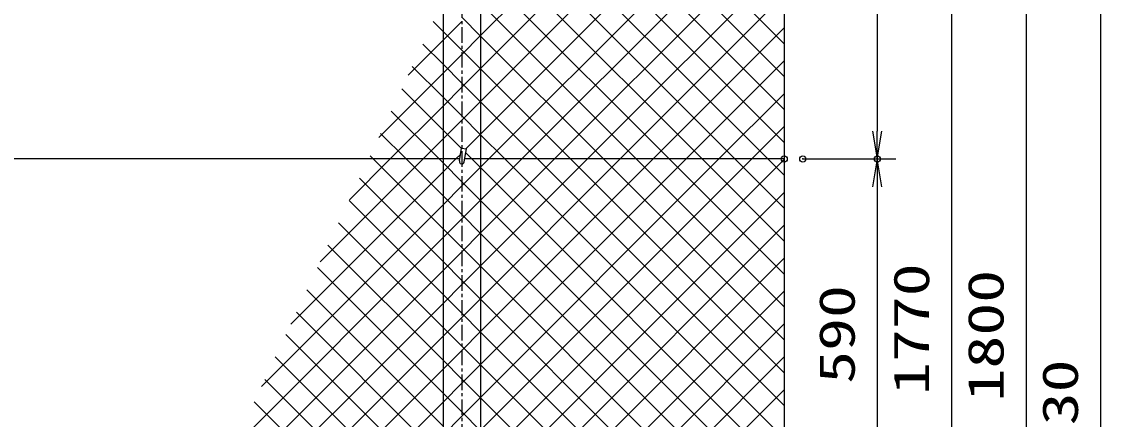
# Model space of a CAD drawing. Units: millimetres, scale not verified. Extents: x -4425 to 4425, y -3150 to 3150.
# Drawn here: x -1294 to 446, y 1323 to 1964 of the extents above; entities that cross this region are included whole.
import ezdxf
from ezdxf.enums import TextEntityAlignment as Align

# ---------------------------------------------------------------- set-up
doc = ezdxf.new("R2010")
doc.units = ezdxf.units.MM
doc.header["$LTSCALE"] = 20
doc.header["$PDMODE"] = 32
doc.header["$PDSIZE"] = 10
doc.linetypes.add('USER1', pattern=[2, 1.25, -0.25, 0.25, -0.25])
for name, color, linetype, lineweight in [('0-0_1', 7, 'Continuous', 25), ('0-1_0', 7, 'Continuous', 25), ('0-3_EXTCNT-L', 4, 'Continuous', 25)]:
    doc.layers.add(name, color=color, linetype=linetype, lineweight=lineweight)
doc.layers.add('0-2_DEFPOINTS', color=7, linetype='Continuous')
doc.styles.add('ＭＳ ゴシック', font='')
doc.styles.get('ＭＳ ゴシック').set_extended_font_data('MS Gothic')

# ---------------------------------------------------------------- blocks, each defined once
blk = doc.blocks.new('DARROWS')
at = {"layer": '0-1_0', "color": 2}
blk.add_line((0, 0), (-19.982, 0), dxfattribs=at)
blk.add_lwpolyline([(-20, -3.333), (0, 0), (-20, 3.333)], dxfattribs=at)

msp = doc.modelspace()

# ---------------------------------------------------------------- linework, layer by layer
at = {"layer": '0-0_1', "color": 4, "linetype": 'USER1'}
msp.add_line((-583.61, 2395.04), (-583.61, 168.12), dxfattribs=at)
at = {"layer": '0-0_1'}
for p, q in [((-613.91, 2298.66), (-613.91, 596.66)), ((-553.31, 2298.66), (-553.31, 596.66)), ((-579.65, 1738.08), (-576, 1758.76)), ((-586.96, 1742.66), (-2578.84, 1742.66)), ((-63.61, 1742.66), (-578.84, 1742.66))]:
    msp.add_line(p, q, dxfattribs=at)
at = {"layer": '0-0_1', "color": 4}
msp.add_line((-63.61, 1980.8), (-63.61, 899.53), dxfattribs=at)
at = {"layer": '0-0_1'}
msp.add_lwpolyline([(-587.53, 1739.41), (-583.89, 1760.09), (-576, 1758.76)], dxfattribs=at)
msp.add_arc((-583.61, 1738.66), 4, 169.25091, 351.57761, dxfattribs=at)
at = {"layer": '0-1_0', "color": 2}
for p, q in [((446.4, 2312.66), (446.4, 272.66)), ((86.39, 2287.66), (86.39, 1787.66)), ((206.39, 2287.66), (206.39, 607.66)), ((326.4, 2287.66), (326.4, 577.66)), ((86.39, 1697.66), (86.39, 1197.66))]:
    msp.add_line(p, q, dxfattribs=at)
at = {"layer": '0-1_0', "color": 1}
for p in [(-33.61, 1742.66), (-3.61, 1742.66)]:
    msp.add_line(p, (116.39, 1742.66), dxfattribs=at)
at = {"layer": '0-2_DEFPOINTS'}
for p in [(-63.61, 1742.66), (-33.61, 1742.66), (86.39, 1742.66)]:
    msp.add_point(p, dxfattribs=at)
at = {"layer": '0-3_EXTCNT-L'}
for p, q in [((-553.31, 1941.54), (-210.93, 2283.91)), ((-63.61, 1822.33), (-493.66, 2252.38)), ((-540.05, 1742.66), (-63.61, 2219.11)), ((-63.61, 1769.29), (-510.65, 2216.34)), ((-90.01, 1742.66), (-527.64, 2180.3)), ((-487.02, 1742.66), (-63.61, 2166.08)), ((-143.04, 1742.66), (-544.63, 2144.25)), ((-433.99, 1742.66), (-63.61, 2113.04)), ((-196.08, 1742.66), (-553.31, 2099.89)), ((-249.11, 1742.66), (-553.31, 2046.86)), ((-302.14, 1742.66), (-553.31, 1993.83)), ((-553.31, 1940.8), (-583.61, 1971.1)), ((-613.91, 1948.36), (-629.57, 1964.03)), ((-613.91, 1933.97), (-583.61, 1964.28)), ((-274.89, 1742.66), (-63.61, 1953.95)), ((-670.33, 1877.55), (-613.91, 1933.97)), ((-583.61, 1918.06), (-613.91, 1948.36)), ((-583.61, 1911.24), (-553.31, 1941.54)), ((-355.17, 1742.66), (-553.31, 1940.8)), ((-613.91, 1895.33), (-646.56, 1927.98)), ((-553.31, 1887.76), (-583.61, 1918.06)), ((-613.91, 1880.94), (-583.61, 1911.24)), ((-221.85, 1742.66), (-63.61, 1900.91)), ((-717.61, 1777.24), (-613.91, 1880.94)), ((-613.91, 1842.3), (-663.55, 1891.94)), ((-583.61, 1865.03), (-613.91, 1895.33)), ((-408.21, 1742.66), (-553.31, 1887.76)), ((-553.31, 1834.73), (-583.61, 1865.03)), ((-168.82, 1742.66), (-63.61, 1847.88)), ((-583.61, 1812), (-613.91, 1842.3)), ((-461.24, 1742.66), (-553.31, 1834.73)), ((-553.31, 1781.7), (-583.61, 1812)), ((-673.37, 1742.66), (-714.51, 1783.81)), ((-514.27, 1742.66), (-553.31, 1781.7)), ((-726.41, 1742.66), (-731.5, 1747.76)), ((-613.91, 1630.16), (-726.41, 1742.66)), ((-613.91, 1683.2), (-673.37, 1742.66)), ((-553.31, 1729.41), (-540.05, 1742.66)), ((-553.31, 1676.38), (-487.02, 1742.66)), ((-553.31, 1623.34), (-433.99, 1742.66)), ((-553.31, 1464.24), (-274.89, 1742.66)), ((-553.31, 1411.21), (-221.85, 1742.66)), ((-553.31, 1358.18), (-168.82, 1742.66)), ((-63.61, 1292), (-514.27, 1742.66)), ((-63.61, 1345.03), (-461.24, 1742.66)), ((-63.61, 1398.06), (-408.21, 1742.66)), ((-63.61, 1451.1), (-355.17, 1742.66)), ((-63.61, 1504.13), (-302.14, 1742.66)), ((-63.61, 1557.16), (-249.11, 1742.66)), ((-63.61, 1610.19), (-196.08, 1742.66)), ((-63.61, 1663.23), (-143.04, 1742.66)), ((-63.61, 1716.26), (-90.01, 1742.66)), ((-583.61, 1699.11), (-553.31, 1729.41)), ((-613.91, 1577.13), (-748.49, 1711.72)), ((-613.91, 1668.81), (-583.61, 1699.11)), ((-613.91, 1524.1), (-765.48, 1675.67)), ((-583.61, 1652.9), (-613.91, 1683.2)), ((-583.61, 1646.08), (-553.31, 1676.38)), ((-906.73, 1375.99), (-613.91, 1668.81)), ((-613.91, 1615.78), (-583.61, 1646.08)), ((-553.31, 1622.6), (-583.61, 1652.9)), ((-546.69, 1152.66), (-63.61, 1635.75)), ((-583.61, 1599.86), (-613.91, 1630.16)), ((-583.61, 1593.04), (-553.31, 1623.34)), ((-83.37, 1152.66), (-553.31, 1622.6)), ((-954.01, 1275.68), (-613.91, 1615.78)), ((-613.91, 1562.74), (-583.61, 1593.04)), ((-553.31, 1569.56), (-583.61, 1599.86)), ((-613.91, 1365), (-816.45, 1567.54)), ((-583.61, 1546.83), (-613.91, 1577.13)), ((-136.41, 1152.66), (-553.31, 1569.56)), ((-493.65, 1152.66), (-63.61, 1582.71)), ((-1001.29, 1175.36), (-613.91, 1562.74)), ((-613.91, 1311.97), (-833.43, 1531.49)), ((-553.31, 1516.53), (-583.61, 1546.83)), ((-583.61, 1493.8), (-613.91, 1524.1)), ((-189.44, 1152.66), (-553.31, 1516.53)), ((-613.91, 1258.93), (-850.42, 1495.45)), ((-553.31, 1463.5), (-583.61, 1493.8)), ((-583.61, 1433.95), (-553.31, 1464.24)), ((-242.47, 1152.66), (-553.31, 1463.5)), ((-387.59, 1152.66), (-63.61, 1476.65)), ((-613.91, 1403.64), (-583.61, 1433.95)), ((-583.61, 1380.91), (-553.31, 1411.21)), ((-334.56, 1152.66), (-63.61, 1423.61)), ((-864.89, 1152.66), (-613.91, 1403.64)), ((-666.74, 1152.66), (-901.39, 1387.32)), ((-613.91, 1350.61), (-583.61, 1380.91)), ((-583.61, 1334.7), (-613.91, 1365)), ((-583.61, 1327.88), (-553.31, 1358.18)), ((-281.52, 1152.66), (-63.61, 1370.58)), ((-719.77, 1152.66), (-918.38, 1351.27)), ((-811.85, 1152.66), (-613.91, 1350.61)), ((-613.91, 1297.58), (-583.61, 1327.88)), ((-553.31, 1304.4), (-583.61, 1334.7))]:
    msp.add_line(p, q, dxfattribs=at)
for points in [[(-764.89, 1676.93), (-699.15, 1742.66), (-613.91, 1827.91), (-583.61, 1858.21), (-553.31, 1888.51), (-157.9, 2283.91), (-143.15, 2298.66)], [(-63.61, 1928.39), (-419.13, 2283.91), (-433.88, 2298.66)], [(-812.17, 1576.61), (-646.12, 1742.66), (-613.91, 1774.88), (-583.61, 1805.18), (-553.31, 1835.48), (-104.87, 2283.91), (-93.61, 2295.18)], [(-63.61, 1875.36), (-472.16, 2283.91), (-476.67, 2288.43)], [(-576.85, 1758.9), (-553.31, 1782.44), (-63.61, 2272.14)], [(-1048.57, 1075.05), (-970.95, 1152.66), (-613.91, 1509.71), (-583.61, 1540.01), (-553.31, 1570.31), (-380.95, 1742.66), (-63.61, 2060.01)], [(-1095.84, 974.74), (-917.92, 1152.66), (-613.91, 1456.68), (-583.61, 1486.98), (-553.31, 1517.28), (-327.92, 1742.66), (-82.8, 1987.79)], [(-584.02, 1759.37), (-613.91, 1789.26), (-680.54, 1855.89)], [(-63.61, 1185.93), (-553.31, 1675.63), (-583.61, 1705.93), (-613.91, 1736.23), (-620.34, 1742.66), (-697.53, 1819.85)], [(-1261.79, 596.66), (-1245.54, 612.91), (-705.79, 1152.66), (-613.91, 1244.55), (-583.61, 1274.85), (-553.31, 1305.15), (-115.79, 1742.66), (-63.61, 1794.85)], [(-1208.75, 596.66), (-1192.5, 612.91), (-652.75, 1152.66), (-613.91, 1191.51), (-583.61, 1221.81), (-553.31, 1252.11), (-63.61, 1741.81)], [(-859.45, 1476.3), (-613.91, 1721.84), (-593.08, 1742.66), (-585.65, 1750.1)], [(-63.61, 1238.96), (-553.31, 1728.66), (-567.31, 1742.66), (-577.11, 1752.47)], [(-582.52, 1169.86), (-553.31, 1199.08), (-63.61, 1688.78)], [(-63.61, 920.77), (-295.5, 1152.66), (-553.31, 1410.47), (-583.61, 1440.77), (-613.91, 1471.07), (-782.47, 1639.63)], [(-66.85, 870.98), (-348.54, 1152.66), (-553.31, 1357.43), (-583.61, 1387.73), (-613.91, 1418.03), (-799.46, 1603.58)], [(-973.61, 619.68), (-613.91, 979.38), (-583.61, 1009.68), (-553.31, 1039.98), (-440.62, 1152.66), (-63.61, 1529.68)], [(-576.92, 1168.91), (-583.61, 1175.6), (-613.91, 1205.9), (-867.41, 1459.41)], [(-87.7, 626.66), (-553.31, 1092.27), (-583.61, 1122.57), (-613.7, 1152.66), (-613.91, 1152.87), (-884.4, 1423.36)]]:
    msp.add_lwpolyline(points, dxfattribs=at)

# ---------------------------------------------------------------- block references
at = {"layer": '0-1_0', "xscale": 2.25, "yscale": 2.25}
for rotation in [270, 90]:
    msp.add_blockref('DARROWS', (86.39, 1742.66), dxfattribs=dict(at, rotation=rotation))

# ---------------------------------------------------------------- texts
at = {"layer": '0-1_0', "color": 3, "style": 'ＭＳ ゴシック', "width": 1.35}
for s, p in [('1770', (187.5, 1362.16)), ('1800', (307.5, 1351.66)), ('590', (67.5, 1380.16)), ('2130', (427.5, 1207.16))]:
    msp.add_text(s, height=57.77, rotation=90, dxfattribs=at).set_placement(p, align=Align.BOTTOM_LEFT)

doc.saveas('drawing.dxf')
